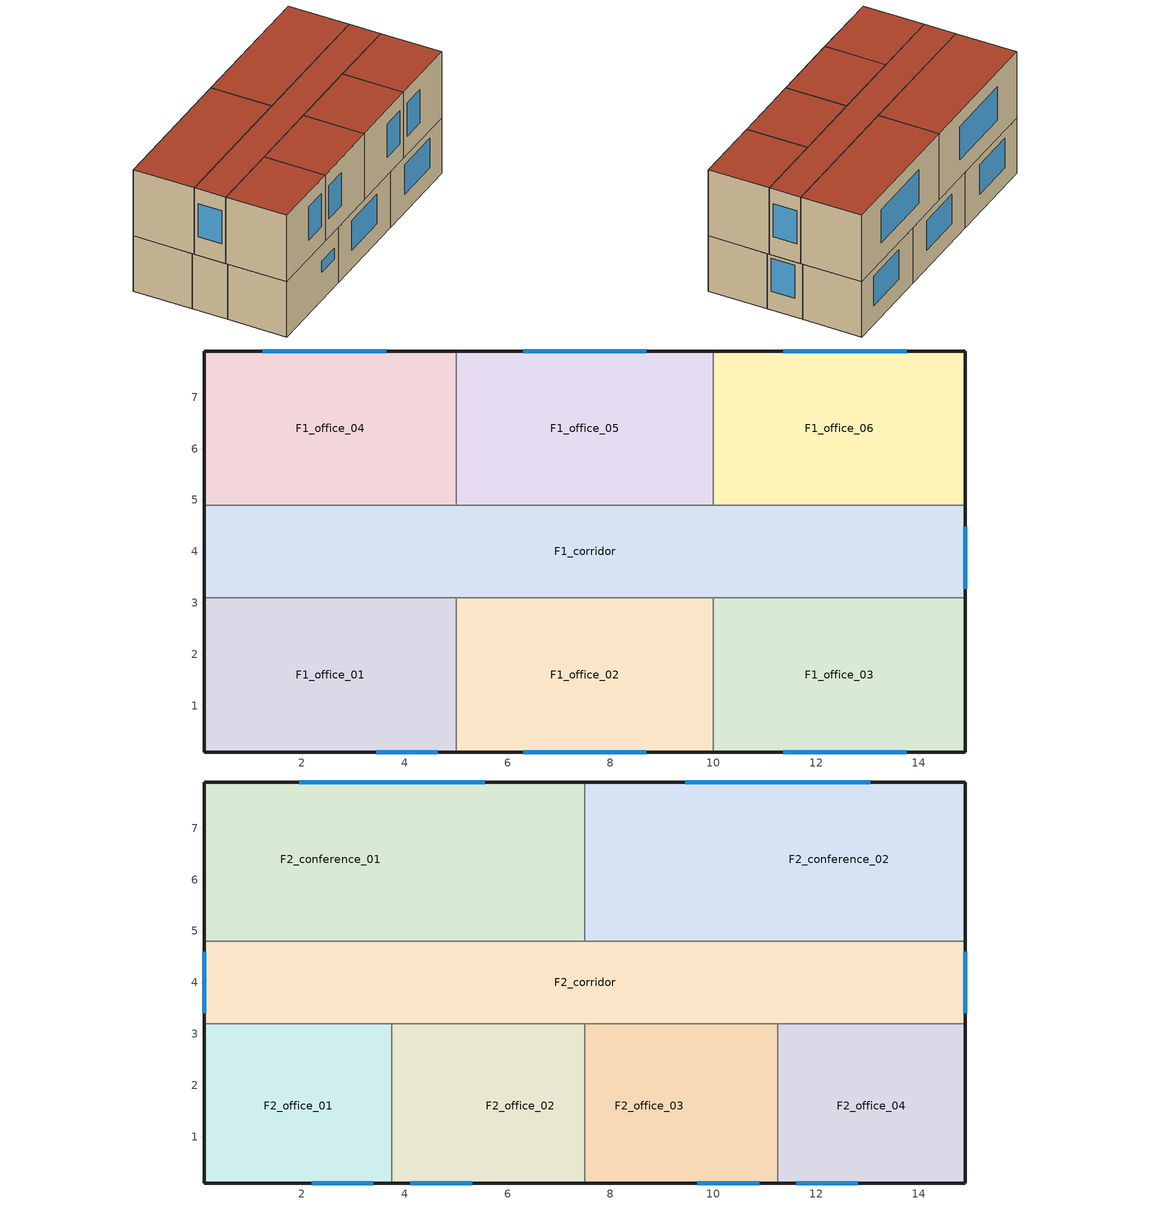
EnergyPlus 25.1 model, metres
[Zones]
F1_office_01
 floor ground (Default_GroundFloor): 0.1,0.1 0.1,3.1 5,3.1 5,0.1 z0
 wall outside (Default_Ext_Wall): 0.1,3.1 0.1,0.1 5,0.1 z0:3
 wall to F1_office_02 (Default_Int_Wall): 5,0.1 5,3.1 z0:3
 wall to F1_corridor (Default_Int_Wall): 5,3.1 0.1,3.1 z0:3
 window (Default_Window): 3.44,0.1 4.64,0.1 z1.5:2.1
F1_office_02
 floor ground (Default_GroundFloor): 5,0.1 5,3.1 10,3.1 10,0.1 z0
 wall outside (Default_Ext_Wall): 5,0.1 10,0.1 z0:3
 wall to F1_office_03 (Default_Int_Wall): 10,0.1 10,3.1 z0:3
 wall to F1_corridor (Default_Int_Wall): 10,3.1 5,3.1 z0:3
 window (Default_Window): 6.3,0.1 8.7,0.1 z1:2.6
F1_office_03
 floor ground (Default_GroundFloor): 10,0.1 10,3.1 14.9,3.1 14.9,0.1 z0
 wall outside (Default_Ext_Wall): 10,0.1 14.9,0.1 14.9,3.1 z0:3
 wall to F1_corridor (Default_Int_Wall): 14.9,3.1 10,3.1 z0:3
 window (Default_Window): 11.36,0.1 13.76,0.1 z1:2.6
F1_corridor
 floor ground (Default_GroundFloor): 0.1,3.1 0.1,4.9 14.9,4.9 14.9,3.1 z0
 wall outside (Default_Ext_Wall): 14.9,3.1 14.9,4.9 / 0.1,4.9 0.1,3.1 z0:3
 wall to F1_office_04 (Default_Int_Wall): 5,4.9 0.1,4.9 z0:3
 wall to F1_office_05 (Default_Int_Wall): 10,4.9 5,4.9 z0:3
 wall to F1_office_06 (Default_Int_Wall): 14.9,4.9 10,4.9 z0:3
 window (Default_Window): 14.9,3.28 14.9,4.48 z1:2.8
F1_office_04
 floor ground (Default_GroundFloor): 0.1,4.9 0.1,7.9 5,7.9 5,4.9 z0
 wall outside (Default_Ext_Wall): 5,7.9 0.1,7.9 0.1,4.9 z0:3
 wall to F1_office_05 (Default_Int_Wall): 5,4.9 5,7.9 z0:3
 window (Default_Window): 3.64,7.9 1.24,7.9 z1:2.6
F1_office_05
 floor ground (Default_GroundFloor): 5,4.9 5,7.9 10,7.9 10,4.9 z0
 wall outside (Default_Ext_Wall): 10,7.9 5,7.9 z0:3
 wall to F1_office_06 (Default_Int_Wall): 10,4.9 10,7.9 z0:3
 window (Default_Window): 8.7,7.9 6.3,7.9 z1:2.6
F1_office_06
 floor ground (Default_GroundFloor): 10,4.9 10,7.9 14.9,7.9 14.9,4.9 z0
 wall outside (Default_Ext_Wall): 14.9,4.9 14.9,7.9 10,7.9 z0:3
 window (Default_Window): 13.76,7.9 11.36,7.9 z1:2.6
F2_office_01
 floor to F1_office_01 (Cons_InterFloor): 0.1,0.1 0.1,3.1 3.75,3.1 3.75,0.1 z3
 floor to F1_corridor (Cons_InterFloor): 0.1,3.1 0.1,3.2 3.75,3.2 3.75,3.1 z3
 wall outside (Default_Ext_Wall): 0.1,3.2 0.1,0.1 3.75,0.1 z3:6.6
 wall to F2_office_02 (Default_Int_Wall): 3.75,0.1 3.75,3.2 z3:6.6
 wall to F2_corridor (Default_Int_Wall): 3.75,3.2 0.1,3.2 z3:6.6
 window (Default_Window): 2.19,0.1 3.39,0.1 z4:5.8
 roof outside (Default_Roof): 0.1,3.2 0.1,0.1 3.75,0.1 3.75,3.2 z6.6
F2_office_02
 floor to F1_office_01 (Cons_InterFloor): 3.75,0.1 3.75,3.1 5,3.1 5,0.1 z3
 floor to F1_office_02 (Cons_InterFloor): 5,0.1 5,3.1 7.5,3.1 7.5,0.1 z3
 floor to F1_corridor (Cons_InterFloor): 3.75,3.1 3.75,3.2 7.5,3.2 7.5,3.1 z3
 wall outside (Default_Ext_Wall): 3.75,0.1 7.5,0.1 z3:6.6
 wall to F2_office_03 (Default_Int_Wall): 7.5,0.1 7.5,3.2 z3:6.6
 wall to F2_corridor (Default_Int_Wall): 7.5,3.2 3.75,3.2 z3:6.6
 window (Default_Window): 4.11,0.1 5.31,0.1 z4:5.8
 roof outside (Default_Roof): 3.75,3.2 3.75,0.1 7.5,0.1 7.5,3.2 z6.6
F2_office_03
 floor to F1_office_02 (Cons_InterFloor): 7.5,0.1 7.5,3.1 10,3.1 10,0.1 z3
 floor to F1_office_03 (Cons_InterFloor): 10,0.1 10,3.1 11.25,3.1 11.25,0.1 z3
 floor to F1_corridor (Cons_InterFloor): 7.5,3.1 7.5,3.2 11.25,3.2 11.25,3.1 z3
 wall outside (Default_Ext_Wall): 7.5,0.1 11.25,0.1 z3:6.6
 wall to F2_office_04 (Default_Int_Wall): 11.25,0.1 11.25,3.2 z3:6.6
 wall to F2_corridor (Default_Int_Wall): 11.25,3.2 7.5,3.2 z3:6.6
 window (Default_Window): 9.69,0.1 10.89,0.1 z4:5.8
 roof outside (Default_Roof): 7.5,3.2 7.5,0.1 11.25,0.1 11.25,3.2 z6.6
F2_office_04
 floor to F1_office_03 (Cons_InterFloor): 11.25,0.1 11.25,3.1 14.9,3.1 14.9,0.1 z3
 floor to F1_corridor (Cons_InterFloor): 11.25,3.1 11.25,3.2 14.9,3.2 14.9,3.1 z3
 wall outside (Default_Ext_Wall): 11.25,0.1 14.9,0.1 14.9,3.2 z3:6.6
 wall to F2_corridor (Default_Int_Wall): 14.9,3.2 11.25,3.2 z3:6.6
 window (Default_Window): 11.61,0.1 12.81,0.1 z4:5.8
 roof outside (Default_Roof): 11.25,3.2 11.25,0.1 14.9,0.1 14.9,3.2 z6.6
F2_corridor
 floor to F1_corridor (Cons_InterFloor): 0.1,3.2 0.1,4.8 14.9,4.8 14.9,3.2 z3
 wall outside (Default_Ext_Wall): 14.9,3.2 14.9,4.8 / 0.1,4.8 0.1,3.2 z3:6.6
 wall to F2_conference_01 (Default_Int_Wall): 7.5,4.8 0.1,4.8 z3:6.6
 wall to F2_conference_02 (Default_Int_Wall): 14.9,4.8 7.5,4.8 z3:6.6
 window (Default_Window): 14.9,3.4 14.9,4.6 / 0.1,4.6 0.1,3.4 z4:5.8
 roof outside (Default_Roof): 0.1,4.8 0.1,3.2 14.9,3.2 14.9,4.8 z6.6
F2_conference_01
 floor to F1_corridor (Cons_InterFloor): 0.1,4.8 0.1,4.9 7.5,4.9 7.5,4.8 z3
 floor to F1_office_04 (Cons_InterFloor): 0.1,4.9 0.1,7.9 5,7.9 5,4.9 z3
 floor to F1_office_05 (Cons_InterFloor): 5,4.9 5,7.9 7.5,7.9 7.5,4.9 z3
 wall outside (Default_Ext_Wall): 7.5,7.9 0.1,7.9 0.1,4.8 z3:6.6
 wall to F2_conference_02 (Default_Int_Wall): 7.5,4.8 7.5,7.9 z3:6.6
 window (Default_Window): 5.55,7.9 1.95,7.9 z4:5.8
 roof outside (Default_Roof): 0.1,7.9 0.1,4.8 7.5,4.8 7.5,7.9 z6.6
F2_conference_02
 floor to F1_corridor (Cons_InterFloor): 7.5,4.8 7.5,4.9 14.9,4.9 14.9,4.8 z3
 floor to F1_office_05 (Cons_InterFloor): 7.5,4.9 7.5,7.9 10,7.9 10,4.9 z3
 floor to F1_office_06 (Cons_InterFloor): 10,4.9 10,7.9 14.9,7.9 14.9,4.9 z3
 wall outside (Default_Ext_Wall): 14.9,4.8 14.9,7.9 7.5,7.9 z3:6.6
 window (Default_Window): 13.05,7.9 9.45,7.9 z4:5.8
 roof outside (Default_Roof): 7.5,7.9 7.5,4.8 14.9,4.8 14.9,7.9 z6.6
[BUILDING]
sm21_anchor: North Axis=0; Terrain=Suburbs; Loads Convergence Tolerance Value=0.04; Temperature Convergence Tolerance Value=0.4; Solar Distribution=FullExterior; Maximum Number of Warmup Days=25; Minimum Number of Warmup Days=1
[SITE:LOCATION]
Shenzhen_CN: Latitude=22.5431; Longitude=114.0579; Time Zone=8; Elevation=10
[MATERIAL] Roughness=MediumRough; Thermal Absorptance=0.9; Solar Absorptance=0.7; Visible Absorptance=0.7
Name | Thickness | Conductivity | Density | Specific Heat
Mat_Gypsum | 0.013 | 0.16 | 800 | 1090
Mat_Floor_Concrete | 0.15 | 1.95 | 2240 | 900
[MATERIAL:NOMASS] Thermal Absorptance=0.9; Solar Absorptance=0.7; Visible Absorptance=0.7
Name | Roughness | Thermal Resistance
Mat_Stucco | MediumRough | 0.02
Mat_Insulation | MediumRough | 2
Mat_Roof_Membrane | Rough | 0.1
[WINDOWMATERIAL:SIMPLEGLAZINGSYSTEM]
Mat_Window_Glazing: UFactor=2.5; Solar Heat Gain Coefficient=0.5
[CONSTRUCTION]
Default_Ext_Wall: Mat_Stucco, Mat_Insulation, Mat_Gypsum
Default_Int_Wall: Mat_Gypsum, Mat_Insulation, Mat_Gypsum
Default_GroundFloor: Mat_Floor_Concrete, Mat_Insulation, Mat_Gypsum
Default_Roof: Mat_Roof_Membrane, Mat_Insulation, Mat_Gypsum
Cons_InterFloor: Mat_Floor_Concrete
Default_Window: Mat_Window_Glazing
[ZONE] Type=1; Multiplier=1; Ceiling Height=autocalculate; Volume=autocalculate; Floor Area=autocalculate; Zone Inside Convection Algorithm=TARP; Zone Outside Convection Algorithm=DOE-2; Part of Total Floor Area=Yes
F1_office_01; F1_office_02; F1_office_03; F1_corridor; F1_office_04; F1_office_05; F1_office_06; F2_office_01; F2_office_02; F2_office_03; F2_office_04; F2_corridor; F2_conference_01; F2_conference_02
[PEOPLE] Number of People Schedule=Office_Occupancy; Number of People Calculation Method=People; People per Floor Area=0; Floor Area per Person=0; Fraction Radiant=0.3; Sensible Heat Fraction=Autocalculate; Activity Level Schedule=Office_Activity; Carbon Dioxide Generation Rate=3.82e-08; Enable ASHRAE 55 Comfort Warnings=No; Mean Radiant Temperature Calculation Type=EnclosureAveraged; Clothing Insulation Calculation Method=ClothingInsulationSchedule; Cold Stress Temperature Threshold=15.56; Heat Stress Temperature Threshold=30
Name | Zone or ZoneList or Space or SpaceList | Number of People
F1_office_01_People | F1_office_01 | 1.47
F1_office_02_People | F1_office_02 | 1.5
F1_office_03_People | F1_office_03 | 1.47
F1_corridor_People | F1_corridor | 0
F1_office_04_People | F1_office_04 | 1.47
F1_office_05_People | F1_office_05 | 1.5
F1_office_06_People | F1_office_06 | 1.47
F2_office_01_People | F2_office_01 | 1.1315
F2_office_02_People | F2_office_02 | 1.1625
F2_office_03_People | F2_office_03 | 1.1625
F2_office_04_People | F2_office_04 | 1.1315
F2_corridor_People | F2_corridor | 0
F2_conference_01_People | F2_conference_01 | 2.294
F2_conference_02_People | F2_conference_02 | 2.294
[LIGHTS] Schedule=Office_Lights; Design Level Calculation Method=LightingLevel; Watts per Floor Area=0; Watts per Person=0; Return Air Fraction=0; Fraction Radiant=0.7; Fraction Visible=0.18; Fraction Replaceable=1; EndUse Subcategory=General; Return Air Fraction Calculated from Plenum Temperature=No; Return Air Fraction Function of Plenum Temperature Coefficient 1=0; Return Air Fraction Function of Plenum Temperature Coefficient 2=0
Name | Zone or ZoneList or Space or SpaceList | Lighting Level
F1_office_01_Lights | F1_office_01 | 147
F1_office_02_Lights | F1_office_02 | 150
F1_office_03_Lights | F1_office_03 | 147
F1_corridor_Lights | F1_corridor | 266.4
F1_office_04_Lights | F1_office_04 | 147
F1_office_05_Lights | F1_office_05 | 150
F1_office_06_Lights | F1_office_06 | 147
F2_office_01_Lights | F2_office_01 | 113.15
F2_office_02_Lights | F2_office_02 | 116.25
F2_office_03_Lights | F2_office_03 | 116.25
F2_office_04_Lights | F2_office_04 | 113.15
F2_corridor_Lights | F2_corridor | 236.8
F2_conference_01_Lights | F2_conference_01 | 229.4
F2_conference_02_Lights | F2_conference_02 | 229.4
[HVACTEMPLATE:THERMOSTAT]
Office_Thermostat: Heating Setpoint Schedule=Office_HtgSetp; Cooling Setpoint Schedule=Office_ClgSetp
[HVACTEMPLATE:ZONE:IDEALLOADSAIRSYSTEM] Template Thermostat=Office_Thermostat; System Availability Schedule=Office_HVACAvail; Maximum Heating Supply Air Temperature=50; Minimum Cooling Supply Air Temperature=13; Maximum Heating Supply Air Humidity Ratio=0.0156; Minimum Cooling Supply Air Humidity Ratio=0.0077; Heating Limit=NoLimit; Cooling Limit=NoLimit; Dehumidification Control Type=ConstantSensibleHeatRatio; Cooling Sensible Heat Ratio=0.7; Dehumidification Setpoint=60; Humidification Control Type=None; Humidification Setpoint=30; Outdoor Air Method=None; Outdoor Air Flow Rate per Person=0.00944; Outdoor Air Flow Rate per Zone Floor Area=0; Outdoor Air Flow Rate per Zone=0; Demand Controlled Ventilation Type=None; Outdoor Air Economizer Type=NoEconomizer; Heat Recovery Type=None; Sensible Heat Recovery Effectiveness=0.7; Latent Heat Recovery Effectiveness=0.65
F1_office_01; F1_office_02; F1_office_03; F1_corridor; F1_office_04; F1_office_05; F1_office_06; F2_office_01; F2_office_02; F2_office_03; F2_office_04; F2_corridor; F2_conference_01; F2_conference_02
[SCHEDULE:COMPACT]
Office_Occupancy; Office_Lights: Through: 12/31, For: Weekdays, Until: 09:00, 0, Until: 18:00, 1, Until: 24:00, 0, For: Weekends, Until: 24:00, 0, For: Holidays, Until: 24:00, 0, For: AllOtherDays, Until: 24:00, 0
Office_HtgSetp: Through: 12/31, For: AllDays, Until: 24:00, 20
Office_ClgSetp: Through: 12/31, For: AllDays, Until: 24:00, 24
Office_HVACAvail: Through: 12/31, For: AllDays, Until: 24:00, 1
Office_Activity: Through: 12/31, For: AllDays, Until: 24:00, 120
